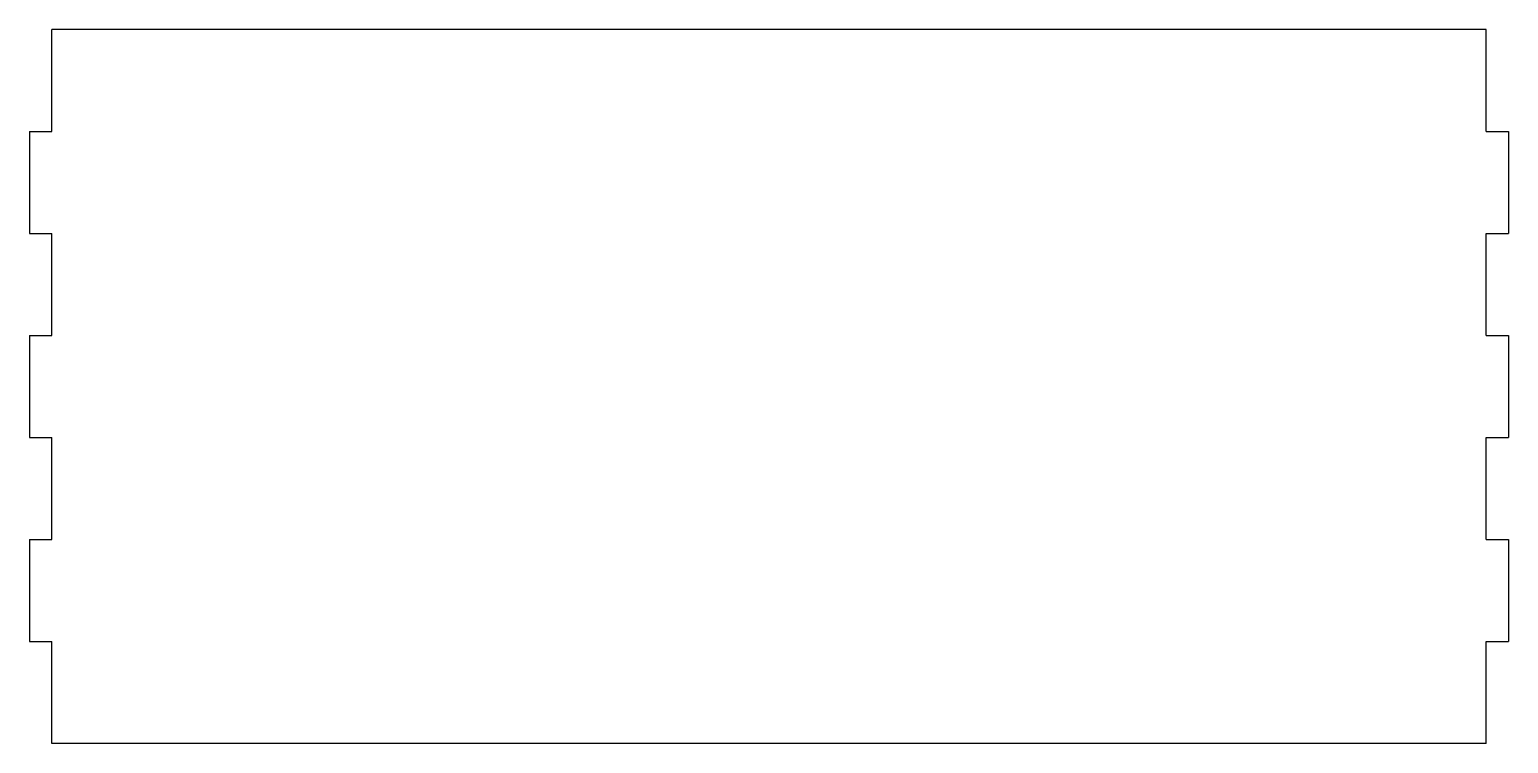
# Model space of a CAD drawing. Extents: x -3 to 197, y -48 to 48.
import ezdxf

# ---------------------------------------------------------------- set-up
doc = ezdxf.new("R2010")
doc.units = 0
doc.header["$MEASUREMENT"] = 0
doc.layers.add('VISIBLE', color=7, linetype='CONTINUOUS')

msp = doc.modelspace()

# ---------------------------------------------------------------- linework, layer by layer
at = {"layer": 'VISIBLE'}
for p, q in [((194, 48.29), (0, 48.29)), ((0, 34.49), (0, 48.29)), ((194, 34.49), (194, 48.29)), ((-3, 34.49), (0, 34.49)), ((-3, 34.49), (-3, 20.7)), ((194, 34.49), (197, 34.49)), ((197, 34.49), (197, 20.7)), ((-3, 20.7), (0, 20.7)), ((0, 6.9), (0, 20.7)), ((194, 6.9), (194, 20.7)), ((194, 20.7), (197, 20.7)), ((-3, 6.9), (0, 6.9)), ((-3, 6.9), (-3, -6.9)), ((194, 6.9), (197, 6.9)), ((197, 6.9), (197, -6.9)), ((-3, -6.9), (0, -6.9)), ((0, -20.7), (0, -6.9)), ((194, -20.7), (194, -6.9)), ((194, -6.9), (197, -6.9)), ((-3, -20.7), (0, -20.7)), ((-3, -20.7), (-3, -34.49)), ((194, -20.7), (197, -20.7)), ((197, -20.7), (197, -34.49)), ((-3, -34.49), (0, -34.49)), ((0, -48.29), (0, -34.49)), ((194, -48.29), (194, -34.49)), ((194, -34.49), (197, -34.49)), ((194, -48.29), (0, -48.29))]:
    msp.add_line(p, q, dxfattribs=at)

doc.saveas('drawing.dxf')
